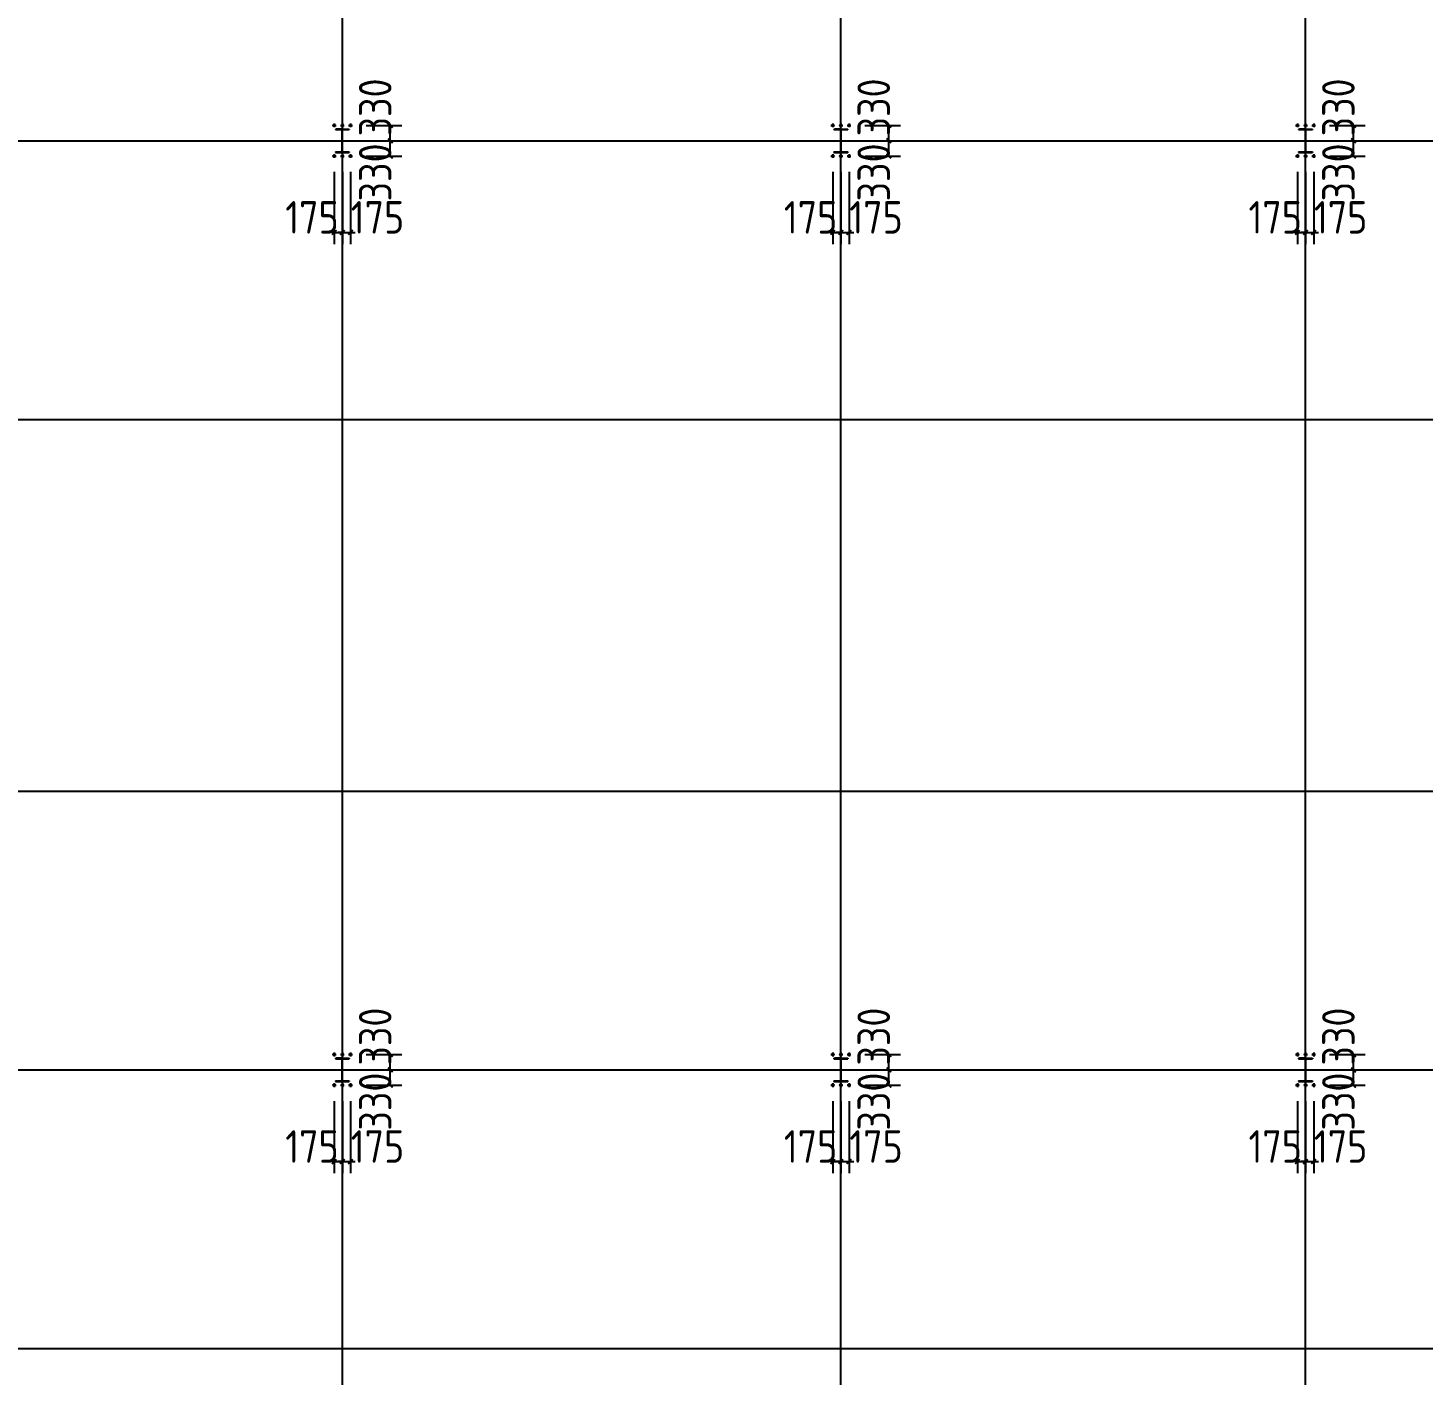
# Model space of a CAD drawing. Extents: x 424415 to 727970, y -73017 to 111783.
# Drawn here: x 597182 to 627210, y -44989 to -15990 of the extents above; entities that cross this region are included whole.
import ezdxf

# ---------------------------------------------------------------- set-up
doc = ezdxf.new("R2010")
doc.units = 0
doc.header["$LTSCALE"] = 1000
doc.header["$MEASUREMENT"] = 0
doc.layers.add('DOTE', color=1, linetype='Continuous')
doc.styles.get("Standard").update_dxf_attribs({"font": 'gbenor.shx', "bigfont": 'gbcbig.shx'})
doc.dimstyles.get("Standard").update_dxf_attribs({"dimscale": 100, "dimtxt": 3.5, "dimasz": 1, "dimexe": 2.5, "dimexo": 3, "dimgap": 1.5, "dimtad": 1, "dimdec": 0, "dimzin": 0, "dimdsep": 46, "dimtxsty": 'Standard', "dimblk": 'ARCHTICK', "dimcen": 0.09, "dimadec": 0, "dimazin": 0, "dimtfac": 1, "dimtdec": 0, "dimtix": 1, "dimtmove": 2, "dimatfit": 3, "dimfxl": 1, "dimtolj": 1, "dimtzin": 0, "dimarcsym": 0})

# ---------------------------------------------------------------- blocks, each defined once
blk = doc.blocks.new('_ArchTick')
at = {"color": 0, "linetype": 'ByBlock', "const_width": 0.4}
blk.add_lwpolyline([(-0.5, -0.5), (0.5, 0.5)], dxfattribs=at)
blk = doc.blocks.new('*D2138')
at = {"color": 3, "lineweight": -2}
for p, q in [((624505, -39089), (624505, -40643)), ((624680, -39089), (624680, -40643)), ((624505, -40393), (624405, -40393)), ((624505, -40393), (624680, -40393)), ((624680, -40393), (624780, -40393))]:
    blk.add_line(p, q, dxfattribs=at)
at = {"layer": 'Defpoints', "color": 0}
for p in [(624505, -38789), (624680, -38789), (624680, -40393)]:
    blk.add_point(p, dxfattribs=at)
at = {"color": 3, "lineweight": -2, "xscale": 100, "yscale": 100, "zscale": 100}
blk.add_blockref('_ArchTick', (624505, -40393), dxfattribs=at)
at = {"color": 3, "lineweight": -2, "xscale": 100, "yscale": 100, "zscale": 100, "rotation": 180}
blk.add_blockref('_ArchTick', (624680, -40393), dxfattribs=at)
at = {"color": 0, "insert": (624027, -40068), "char_height": 700, "attachment_point": 5}
blk.add_mtext('\\A1;175', dxfattribs=at)
blk = doc.blocks.new('*D2139')
at = {"color": 3, "lineweight": -2}
for p, q in [((624680, -39089), (624680, -40643)), ((624855, -39089), (624855, -40643)), ((624680, -40393), (624580, -40393)), ((624680, -40393), (624855, -40393)), ((624855, -40393), (624955, -40393))]:
    blk.add_line(p, q, dxfattribs=at)
at = {"layer": 'Defpoints', "color": 0}
for p in [(624680, -38789), (624855, -38789), (624855, -40393)]:
    blk.add_point(p, dxfattribs=at)
at = {"color": 3, "lineweight": -2, "xscale": 100, "yscale": 100, "zscale": 100}
blk.add_blockref('_ArchTick', (624680, -40393), dxfattribs=at)
at = {"color": 3, "lineweight": -2, "xscale": 100, "yscale": 100, "zscale": 100, "rotation": 180}
blk.add_blockref('_ArchTick', (624855, -40393), dxfattribs=at)
at = {"color": 0, "insert": (625436, -40068), "char_height": 700, "attachment_point": 5}
blk.add_mtext('\\A1;175', dxfattribs=at)
blk = doc.blocks.new('*D2140')
at = {"color": 3, "lineweight": -2}
for p, q in [((625225, -38419), (625962, -38419)), ((625712, -38749), (625712, -38419)), ((625195, -38749), (625962, -38749))]:
    blk.add_line(p, q, dxfattribs=at)
at = {"layer": 'Defpoints', "color": 0}
for p in [(624925, -38419), (625712, -38419), (624895, -38749)]:
    blk.add_point(p, dxfattribs=at)
at = {"color": 3, "lineweight": -2, "xscale": 100, "yscale": 100, "zscale": 100}
for p, rotation in [((625712, -38419), 90), ((625712, -38749), 270)]:
    blk.add_blockref('_ArchTick', p, dxfattribs=dict(at, rotation=rotation))
at = {"color": 0, "insert": (625387, -39102), "char_height": 700, "attachment_point": 5, "rotation": 90}
blk.add_mtext('\\A1;330', dxfattribs=at)
blk = doc.blocks.new('*D2141')
at = {"color": 3, "lineweight": -2}
for p, q in [((625195, -38089), (625962, -38089)), ((625712, -38419), (625712, -38089)), ((625225, -38419), (625962, -38419))]:
    blk.add_line(p, q, dxfattribs=at)
at = {"layer": 'Defpoints', "color": 0}
for p in [(624895, -38089), (625712, -38089), (624925, -38419)]:
    blk.add_point(p, dxfattribs=at)
at = {"color": 3, "lineweight": -2, "xscale": 100, "yscale": 100, "zscale": 100}
for p, rotation in [((625712, -38089), 90), ((625712, -38419), 270)]:
    blk.add_blockref('_ArchTick', p, dxfattribs=dict(at, rotation=rotation))
at = {"color": 0, "insert": (625387, -37703), "char_height": 700, "attachment_point": 5, "rotation": 90}
blk.add_mtext('\\A1;330', dxfattribs=at)
blk = doc.blocks.new('*D2142')
at = {"color": 3, "lineweight": -2}
for p, q in [((614505, -39089), (614505, -40643)), ((614680, -39089), (614680, -40643)), ((614505, -40393), (614405, -40393)), ((614505, -40393), (614680, -40393)), ((614680, -40393), (614780, -40393))]:
    blk.add_line(p, q, dxfattribs=at)
at = {"layer": 'Defpoints', "color": 0}
for p in [(614505, -38789), (614680, -38789), (614680, -40393)]:
    blk.add_point(p, dxfattribs=at)
at = {"color": 3, "lineweight": -2, "xscale": 100, "yscale": 100, "zscale": 100}
blk.add_blockref('_ArchTick', (614505, -40393), dxfattribs=at)
at = {"color": 3, "lineweight": -2, "xscale": 100, "yscale": 100, "zscale": 100, "rotation": 180}
blk.add_blockref('_ArchTick', (614680, -40393), dxfattribs=at)
at = {"color": 0, "insert": (614027, -40068), "char_height": 700, "attachment_point": 5}
blk.add_mtext('\\A1;175', dxfattribs=at)
blk = doc.blocks.new('*D2143')
at = {"color": 3, "lineweight": -2}
for p, q in [((614680, -39089), (614680, -40643)), ((614855, -39089), (614855, -40643)), ((614680, -40393), (614580, -40393)), ((614680, -40393), (614855, -40393)), ((614855, -40393), (614955, -40393))]:
    blk.add_line(p, q, dxfattribs=at)
at = {"layer": 'Defpoints', "color": 0}
for p in [(614680, -38789), (614855, -38789), (614855, -40393)]:
    blk.add_point(p, dxfattribs=at)
at = {"color": 3, "lineweight": -2, "xscale": 100, "yscale": 100, "zscale": 100}
blk.add_blockref('_ArchTick', (614680, -40393), dxfattribs=at)
at = {"color": 3, "lineweight": -2, "xscale": 100, "yscale": 100, "zscale": 100, "rotation": 180}
blk.add_blockref('_ArchTick', (614855, -40393), dxfattribs=at)
at = {"color": 0, "insert": (615436, -40068), "char_height": 700, "attachment_point": 5}
blk.add_mtext('\\A1;175', dxfattribs=at)
blk = doc.blocks.new('*D2144')
at = {"color": 3, "lineweight": -2}
for p, q in [((615225, -38419), (615962, -38419)), ((615712, -38749), (615712, -38419)), ((615195, -38749), (615962, -38749))]:
    blk.add_line(p, q, dxfattribs=at)
at = {"layer": 'Defpoints', "color": 0}
for p in [(614925, -38419), (615712, -38419), (614895, -38749)]:
    blk.add_point(p, dxfattribs=at)
at = {"color": 3, "lineweight": -2, "xscale": 100, "yscale": 100, "zscale": 100}
for p, rotation in [((615712, -38419), 90), ((615712, -38749), 270)]:
    blk.add_blockref('_ArchTick', p, dxfattribs=dict(at, rotation=rotation))
at = {"color": 0, "insert": (615387, -39102), "char_height": 700, "attachment_point": 5, "rotation": 90}
blk.add_mtext('\\A1;330', dxfattribs=at)
blk = doc.blocks.new('*D2145')
at = {"color": 3, "lineweight": -2}
for p, q in [((615195, -38089), (615962, -38089)), ((615712, -38419), (615712, -38089)), ((615225, -38419), (615962, -38419))]:
    blk.add_line(p, q, dxfattribs=at)
at = {"layer": 'Defpoints', "color": 0}
for p in [(614895, -38089), (615712, -38089), (614925, -38419)]:
    blk.add_point(p, dxfattribs=at)
at = {"color": 3, "lineweight": -2, "xscale": 100, "yscale": 100, "zscale": 100}
for p, rotation in [((615712, -38089), 90), ((615712, -38419), 270)]:
    blk.add_blockref('_ArchTick', p, dxfattribs=dict(at, rotation=rotation))
at = {"color": 0, "insert": (615387, -37703), "char_height": 700, "attachment_point": 5, "rotation": 90}
blk.add_mtext('\\A1;330', dxfattribs=at)
blk = doc.blocks.new('*D2146')
at = {"color": 3, "lineweight": -2}
for p, q in [((603775, -39089), (603775, -40643)), ((603950, -39089), (603950, -40643)), ((603775, -40393), (603675, -40393)), ((603775, -40393), (603950, -40393)), ((603950, -40393), (604050, -40393))]:
    blk.add_line(p, q, dxfattribs=at)
at = {"layer": 'Defpoints', "color": 0}
for p in [(603775, -38789), (603950, -38789), (603950, -40393)]:
    blk.add_point(p, dxfattribs=at)
at = {"color": 3, "lineweight": -2, "xscale": 100, "yscale": 100, "zscale": 100}
blk.add_blockref('_ArchTick', (603775, -40393), dxfattribs=at)
at = {"color": 3, "lineweight": -2, "xscale": 100, "yscale": 100, "zscale": 100, "rotation": 180}
blk.add_blockref('_ArchTick', (603950, -40393), dxfattribs=at)
at = {"color": 0, "insert": (603297, -40068), "char_height": 700, "attachment_point": 5}
blk.add_mtext('\\A1;175', dxfattribs=at)
blk = doc.blocks.new('*D2147')
at = {"color": 3, "lineweight": -2}
for p, q in [((603950, -39089), (603950, -40643)), ((604125, -39089), (604125, -40643)), ((603950, -40393), (603850, -40393)), ((603950, -40393), (604125, -40393)), ((604125, -40393), (604225, -40393))]:
    blk.add_line(p, q, dxfattribs=at)
at = {"layer": 'Defpoints', "color": 0}
for p in [(603950, -38789), (604125, -38789), (604125, -40393)]:
    blk.add_point(p, dxfattribs=at)
at = {"color": 3, "lineweight": -2, "xscale": 100, "yscale": 100, "zscale": 100}
blk.add_blockref('_ArchTick', (603950, -40393), dxfattribs=at)
at = {"color": 3, "lineweight": -2, "xscale": 100, "yscale": 100, "zscale": 100, "rotation": 180}
blk.add_blockref('_ArchTick', (604125, -40393), dxfattribs=at)
at = {"color": 0, "insert": (604706, -40068), "char_height": 700, "attachment_point": 5}
blk.add_mtext('\\A1;175', dxfattribs=at)
blk = doc.blocks.new('*D2148')
at = {"color": 3, "lineweight": -2}
for p, q in [((604495, -38419), (605232, -38419)), ((604982, -38749), (604982, -38419)), ((604465, -38749), (605232, -38749))]:
    blk.add_line(p, q, dxfattribs=at)
at = {"layer": 'Defpoints', "color": 0}
for p in [(604195, -38419), (604982, -38419), (604165, -38749)]:
    blk.add_point(p, dxfattribs=at)
at = {"color": 3, "lineweight": -2, "xscale": 100, "yscale": 100, "zscale": 100}
for p, rotation in [((604982, -38419), 90), ((604982, -38749), 270)]:
    blk.add_blockref('_ArchTick', p, dxfattribs=dict(at, rotation=rotation))
at = {"color": 0, "insert": (604657, -39102), "char_height": 700, "attachment_point": 5, "rotation": 90}
blk.add_mtext('\\A1;330', dxfattribs=at)
blk = doc.blocks.new('*D2149')
at = {"color": 3, "lineweight": -2}
for p, q in [((604465, -38089), (605232, -38089)), ((604982, -38419), (604982, -38089)), ((604495, -38419), (605232, -38419))]:
    blk.add_line(p, q, dxfattribs=at)
at = {"layer": 'Defpoints', "color": 0}
for p in [(604165, -38089), (604982, -38089), (604195, -38419)]:
    blk.add_point(p, dxfattribs=at)
at = {"color": 3, "lineweight": -2, "xscale": 100, "yscale": 100, "zscale": 100}
for p, rotation in [((604982, -38089), 90), ((604982, -38419), 270)]:
    blk.add_blockref('_ArchTick', p, dxfattribs=dict(at, rotation=rotation))
at = {"color": 0, "insert": (604657, -37703), "char_height": 700, "attachment_point": 5, "rotation": 90}
blk.add_mtext('\\A1;330', dxfattribs=at)
blk = doc.blocks.new('*D2170')
at = {"color": 3, "lineweight": -2}
for p, q in [((603775, -19089), (603775, -20643)), ((603950, -19089), (603950, -20643)), ((603775, -20393), (603675, -20393)), ((603775, -20393), (603950, -20393)), ((603950, -20393), (604050, -20393))]:
    blk.add_line(p, q, dxfattribs=at)
at = {"layer": 'Defpoints', "color": 0}
for p in [(603775, -18789), (603950, -18789), (603950, -20393)]:
    blk.add_point(p, dxfattribs=at)
at = {"color": 3, "lineweight": -2, "xscale": 100, "yscale": 100, "zscale": 100}
blk.add_blockref('_ArchTick', (603775, -20393), dxfattribs=at)
at = {"color": 3, "lineweight": -2, "xscale": 100, "yscale": 100, "zscale": 100, "rotation": 180}
blk.add_blockref('_ArchTick', (603950, -20393), dxfattribs=at)
at = {"color": 0, "insert": (603297, -20068), "char_height": 700, "attachment_point": 5}
blk.add_mtext('\\A1;175', dxfattribs=at)
blk = doc.blocks.new('*D2171')
at = {"color": 3, "lineweight": -2}
for p, q in [((603950, -19089), (603950, -20643)), ((604125, -19089), (604125, -20643)), ((603950, -20393), (603850, -20393)), ((603950, -20393), (604125, -20393)), ((604125, -20393), (604225, -20393))]:
    blk.add_line(p, q, dxfattribs=at)
at = {"layer": 'Defpoints', "color": 0}
for p in [(603950, -18789), (604125, -18789), (604125, -20393)]:
    blk.add_point(p, dxfattribs=at)
at = {"color": 3, "lineweight": -2, "xscale": 100, "yscale": 100, "zscale": 100}
blk.add_blockref('_ArchTick', (603950, -20393), dxfattribs=at)
at = {"color": 3, "lineweight": -2, "xscale": 100, "yscale": 100, "zscale": 100, "rotation": 180}
blk.add_blockref('_ArchTick', (604125, -20393), dxfattribs=at)
at = {"color": 0, "insert": (604706, -20068), "char_height": 700, "attachment_point": 5}
blk.add_mtext('\\A1;175', dxfattribs=at)
blk = doc.blocks.new('*D2172')
at = {"color": 3, "lineweight": -2}
for p, q in [((604495, -18419), (605232, -18419)), ((604982, -18749), (604982, -18419)), ((604465, -18749), (605232, -18749))]:
    blk.add_line(p, q, dxfattribs=at)
at = {"layer": 'Defpoints', "color": 0}
for p in [(604195, -18419), (604982, -18419), (604165, -18749)]:
    blk.add_point(p, dxfattribs=at)
at = {"color": 3, "lineweight": -2, "xscale": 100, "yscale": 100, "zscale": 100}
for p, rotation in [((604982, -18419), 90), ((604982, -18749), 270)]:
    blk.add_blockref('_ArchTick', p, dxfattribs=dict(at, rotation=rotation))
at = {"color": 0, "insert": (604657, -19102), "char_height": 700, "attachment_point": 5, "rotation": 90}
blk.add_mtext('\\A1;330', dxfattribs=at)
blk = doc.blocks.new('*D2173')
at = {"color": 3, "lineweight": -2}
for p, q in [((604465, -18089), (605232, -18089)), ((604982, -18419), (604982, -18089)), ((604495, -18419), (605232, -18419))]:
    blk.add_line(p, q, dxfattribs=at)
at = {"layer": 'Defpoints', "color": 0}
for p in [(604165, -18089), (604982, -18089), (604195, -18419)]:
    blk.add_point(p, dxfattribs=at)
at = {"color": 3, "lineweight": -2, "xscale": 100, "yscale": 100, "zscale": 100}
for p, rotation in [((604982, -18089), 90), ((604982, -18419), 270)]:
    blk.add_blockref('_ArchTick', p, dxfattribs=dict(at, rotation=rotation))
at = {"color": 0, "insert": (604657, -17703), "char_height": 700, "attachment_point": 5, "rotation": 90}
blk.add_mtext('\\A1;330', dxfattribs=at)
blk = doc.blocks.new('*D2174')
at = {"color": 3, "lineweight": -2}
for p, q in [((614505, -19089), (614505, -20643)), ((614680, -19089), (614680, -20643)), ((614505, -20393), (614405, -20393)), ((614505, -20393), (614680, -20393)), ((614680, -20393), (614780, -20393))]:
    blk.add_line(p, q, dxfattribs=at)
at = {"layer": 'Defpoints', "color": 0}
for p in [(614505, -18789), (614680, -18789), (614680, -20393)]:
    blk.add_point(p, dxfattribs=at)
at = {"color": 3, "lineweight": -2, "xscale": 100, "yscale": 100, "zscale": 100}
blk.add_blockref('_ArchTick', (614505, -20393), dxfattribs=at)
at = {"color": 3, "lineweight": -2, "xscale": 100, "yscale": 100, "zscale": 100, "rotation": 180}
blk.add_blockref('_ArchTick', (614680, -20393), dxfattribs=at)
at = {"color": 0, "insert": (614027, -20068), "char_height": 700, "attachment_point": 5}
blk.add_mtext('\\A1;175', dxfattribs=at)
blk = doc.blocks.new('*D2175')
at = {"color": 3, "lineweight": -2}
for p, q in [((614680, -19089), (614680, -20643)), ((614855, -19089), (614855, -20643)), ((614680, -20393), (614580, -20393)), ((614680, -20393), (614855, -20393)), ((614855, -20393), (614955, -20393))]:
    blk.add_line(p, q, dxfattribs=at)
at = {"layer": 'Defpoints', "color": 0}
for p in [(614680, -18789), (614855, -18789), (614855, -20393)]:
    blk.add_point(p, dxfattribs=at)
at = {"color": 3, "lineweight": -2, "xscale": 100, "yscale": 100, "zscale": 100}
blk.add_blockref('_ArchTick', (614680, -20393), dxfattribs=at)
at = {"color": 3, "lineweight": -2, "xscale": 100, "yscale": 100, "zscale": 100, "rotation": 180}
blk.add_blockref('_ArchTick', (614855, -20393), dxfattribs=at)
at = {"color": 0, "insert": (615436, -20068), "char_height": 700, "attachment_point": 5}
blk.add_mtext('\\A1;175', dxfattribs=at)
blk = doc.blocks.new('*D2176')
at = {"color": 3, "lineweight": -2}
for p, q in [((615225, -18419), (615962, -18419)), ((615712, -18749), (615712, -18419)), ((615195, -18749), (615962, -18749))]:
    blk.add_line(p, q, dxfattribs=at)
at = {"layer": 'Defpoints', "color": 0}
for p in [(614925, -18419), (615712, -18419), (614895, -18749)]:
    blk.add_point(p, dxfattribs=at)
at = {"color": 3, "lineweight": -2, "xscale": 100, "yscale": 100, "zscale": 100}
for p, rotation in [((615712, -18419), 90), ((615712, -18749), 270)]:
    blk.add_blockref('_ArchTick', p, dxfattribs=dict(at, rotation=rotation))
at = {"color": 0, "insert": (615387, -19102), "char_height": 700, "attachment_point": 5, "rotation": 90}
blk.add_mtext('\\A1;330', dxfattribs=at)
blk = doc.blocks.new('*D2177')
at = {"color": 3, "lineweight": -2}
for p, q in [((615195, -18089), (615962, -18089)), ((615712, -18419), (615712, -18089)), ((615225, -18419), (615962, -18419))]:
    blk.add_line(p, q, dxfattribs=at)
at = {"layer": 'Defpoints', "color": 0}
for p in [(614895, -18089), (615712, -18089), (614925, -18419)]:
    blk.add_point(p, dxfattribs=at)
at = {"color": 3, "lineweight": -2, "xscale": 100, "yscale": 100, "zscale": 100}
for p, rotation in [((615712, -18089), 90), ((615712, -18419), 270)]:
    blk.add_blockref('_ArchTick', p, dxfattribs=dict(at, rotation=rotation))
at = {"color": 0, "insert": (615387, -17703), "char_height": 700, "attachment_point": 5, "rotation": 90}
blk.add_mtext('\\A1;330', dxfattribs=at)
blk = doc.blocks.new('*D2178')
at = {"color": 3, "lineweight": -2}
for p, q in [((624505, -19089), (624505, -20643)), ((624680, -19089), (624680, -20643)), ((624505, -20393), (624405, -20393)), ((624505, -20393), (624680, -20393)), ((624680, -20393), (624780, -20393))]:
    blk.add_line(p, q, dxfattribs=at)
at = {"layer": 'Defpoints', "color": 0}
for p in [(624505, -18789), (624680, -18789), (624680, -20393)]:
    blk.add_point(p, dxfattribs=at)
at = {"color": 3, "lineweight": -2, "xscale": 100, "yscale": 100, "zscale": 100}
blk.add_blockref('_ArchTick', (624505, -20393), dxfattribs=at)
at = {"color": 3, "lineweight": -2, "xscale": 100, "yscale": 100, "zscale": 100, "rotation": 180}
blk.add_blockref('_ArchTick', (624680, -20393), dxfattribs=at)
at = {"color": 0, "insert": (624027, -20068), "char_height": 700, "attachment_point": 5}
blk.add_mtext('\\A1;175', dxfattribs=at)
blk = doc.blocks.new('*D2179')
at = {"color": 3, "lineweight": -2}
for p, q in [((624680, -19089), (624680, -20643)), ((624855, -19089), (624855, -20643)), ((624680, -20393), (624580, -20393)), ((624680, -20393), (624855, -20393)), ((624855, -20393), (624955, -20393))]:
    blk.add_line(p, q, dxfattribs=at)
at = {"layer": 'Defpoints', "color": 0}
for p in [(624680, -18789), (624855, -18789), (624855, -20393)]:
    blk.add_point(p, dxfattribs=at)
at = {"color": 3, "lineweight": -2, "xscale": 100, "yscale": 100, "zscale": 100}
blk.add_blockref('_ArchTick', (624680, -20393), dxfattribs=at)
at = {"color": 3, "lineweight": -2, "xscale": 100, "yscale": 100, "zscale": 100, "rotation": 180}
blk.add_blockref('_ArchTick', (624855, -20393), dxfattribs=at)
at = {"color": 0, "insert": (625436, -20068), "char_height": 700, "attachment_point": 5}
blk.add_mtext('\\A1;175', dxfattribs=at)
blk = doc.blocks.new('*D2180')
at = {"color": 3, "lineweight": -2}
for p, q in [((625225, -18419), (625962, -18419)), ((625712, -18749), (625712, -18419)), ((625195, -18749), (625962, -18749))]:
    blk.add_line(p, q, dxfattribs=at)
at = {"layer": 'Defpoints', "color": 0}
for p in [(624925, -18419), (625712, -18419), (624895, -18749)]:
    blk.add_point(p, dxfattribs=at)
at = {"color": 3, "lineweight": -2, "xscale": 100, "yscale": 100, "zscale": 100}
for p, rotation in [((625712, -18419), 90), ((625712, -18749), 270)]:
    blk.add_blockref('_ArchTick', p, dxfattribs=dict(at, rotation=rotation))
at = {"color": 0, "insert": (625387, -19102), "char_height": 700, "attachment_point": 5, "rotation": 90}
blk.add_mtext('\\A1;330', dxfattribs=at)
blk = doc.blocks.new('*D2181')
at = {"color": 3, "lineweight": -2}
for p, q in [((625195, -18089), (625962, -18089)), ((625712, -18419), (625712, -18089)), ((625225, -18419), (625962, -18419))]:
    blk.add_line(p, q, dxfattribs=at)
at = {"layer": 'Defpoints', "color": 0}
for p in [(624895, -18089), (625712, -18089), (624925, -18419)]:
    blk.add_point(p, dxfattribs=at)
at = {"color": 3, "lineweight": -2, "xscale": 100, "yscale": 100, "zscale": 100}
for p, rotation in [((625712, -18089), 90), ((625712, -18419), 270)]:
    blk.add_blockref('_ArchTick', p, dxfattribs=dict(at, rotation=rotation))
at = {"color": 0, "insert": (625387, -17703), "char_height": 700, "attachment_point": 5, "rotation": 90}
blk.add_mtext('\\A1;330', dxfattribs=at)

msp = doc.modelspace()

# ---------------------------------------------------------------- linework, layer by layer
for p, q in [((603734.4, -18088.8), (603815.4, -18088.8)), ((603774.9, -18088.8), (603754.4, -18088.8)), ((603774.9, -18048.3), (603774.9, -18129.3)), ((603774.9, -18088.8), (603774.9, -18068.3)), ((603909.4, -18088.8), (603990.4, -18088.8)), ((603949.9, -18088.8), (603929.4, -18088.8)), ((603949.9, -18048.3), (603949.9, -18129.3)), ((603949.9, -18088.8), (603949.9, -18068.3)), ((604084.4, -18088.8), (604165.4, -18088.8)), ((604124.9, -18088.8), (604104.4, -18088.8)), ((604124.9, -18048.3), (604124.9, -18129.3)), ((604124.9, -18088.8), (604124.9, -18068.3)), ((614464.4, -18088.8), (614545.4, -18088.8)), ((614504.9, -18088.8), (614484.4, -18088.8)), ((614504.9, -18048.3), (614504.9, -18129.3)), ((614504.9, -18088.8), (614504.9, -18068.3)), ((614639.4, -18088.8), (614720.4, -18088.8)), ((614679.9, -18088.8), (614659.4, -18088.8)), ((614679.9, -18048.3), (614679.9, -18129.3)), ((614679.9, -18088.8), (614679.9, -18068.3)), ((614814.4, -18088.8), (614895.4, -18088.8)), ((614854.9, -18088.8), (614834.4, -18088.8)), ((614854.9, -18048.3), (614854.9, -18129.3)), ((614854.9, -18088.8), (614854.9, -18068.3)), ((624464.4, -18088.8), (624545.4, -18088.8)), ((624504.9, -18088.8), (624484.4, -18088.8)), ((624504.9, -18048.3), (624504.9, -18129.3)), ((624504.9, -18088.8), (624504.9, -18068.3)), ((624639.4, -18088.8), (624720.4, -18088.8)), ((624679.9, -18088.8), (624659.4, -18088.8)), ((624679.9, -18048.3), (624679.9, -18129.3)), ((624679.9, -18088.8), (624679.9, -18068.3)), ((624814.4, -18088.8), (624895.4, -18088.8)), ((624854.9, -18088.8), (624834.4, -18088.8)), ((624854.9, -18048.3), (624854.9, -18129.3)), ((624854.9, -18088.8), (624854.9, -18068.3)), ((603734.4, -18748.8), (603815.4, -18748.8)), ((603774.9, -18748.8), (603754.4, -18748.8)), ((603774.9, -18708.3), (603774.9, -18789.3)), ((603774.9, -18748.8), (603774.9, -18728.3)), ((603909.4, -18748.8), (603990.4, -18748.8)), ((603949.9, -18748.8), (603929.4, -18748.8)), ((603949.9, -18708.3), (603949.9, -18789.3)), ((603949.9, -18748.8), (603949.9, -18728.3)), ((604084.4, -18748.8), (604165.4, -18748.8)), ((604124.9, -18748.8), (604104.4, -18748.8)), ((604124.9, -18708.3), (604124.9, -18789.3)), ((604124.9, -18748.8), (604124.9, -18728.3)), ((614464.4, -18748.8), (614545.4, -18748.8)), ((614504.9, -18748.8), (614484.4, -18748.8)), ((614504.9, -18708.3), (614504.9, -18789.3)), ((614504.9, -18748.8), (614504.9, -18728.3)), ((614639.4, -18748.8), (614720.4, -18748.8)), ((614679.9, -18748.8), (614659.4, -18748.8)), ((614679.9, -18708.3), (614679.9, -18789.3)), ((614679.9, -18748.8), (614679.9, -18728.3)), ((614814.4, -18748.8), (614895.4, -18748.8)), ((614854.9, -18748.8), (614834.4, -18748.8)), ((614854.9, -18708.3), (614854.9, -18789.3)), ((614854.9, -18748.8), (614854.9, -18728.3)), ((624464.4, -18748.8), (624545.4, -18748.8)), ((624504.9, -18748.8), (624484.4, -18748.8)), ((624504.9, -18708.3), (624504.9, -18789.3)), ((624504.9, -18748.8), (624504.9, -18728.3)), ((624639.4, -18748.8), (624720.4, -18748.8)), ((624679.9, -18748.8), (624659.4, -18748.8)), ((624679.9, -18708.3), (624679.9, -18789.3)), ((624679.9, -18748.8), (624679.9, -18728.3)), ((624814.4, -18748.8), (624895.4, -18748.8)), ((624854.9, -18748.8), (624834.4, -18748.8)), ((624854.9, -18708.3), (624854.9, -18789.3)), ((624854.9, -18748.8), (624854.9, -18728.3)), ((603734.4, -38088.8), (603815.4, -38088.8)), ((603774.9, -38088.8), (603754.4, -38088.8)), ((603774.9, -38048.3), (603774.9, -38129.3)), ((603774.9, -38088.8), (603774.9, -38068.3)), ((603909.4, -38088.8), (603990.4, -38088.8)), ((603949.9, -38088.8), (603929.4, -38088.8)), ((603949.9, -38048.3), (603949.9, -38129.3)), ((603949.9, -38088.8), (603949.9, -38068.3)), ((604084.4, -38088.8), (604165.4, -38088.8)), ((604124.9, -38088.8), (604104.4, -38088.8)), ((604124.9, -38048.3), (604124.9, -38129.3)), ((604124.9, -38088.8), (604124.9, -38068.3)), ((614464.4, -38088.8), (614545.4, -38088.8)), ((614504.9, -38088.8), (614484.4, -38088.8)), ((614504.9, -38048.3), (614504.9, -38129.3)), ((614504.9, -38088.8), (614504.9, -38068.3)), ((614639.4, -38088.8), (614720.4, -38088.8)), ((614679.9, -38088.8), (614659.4, -38088.8)), ((614679.9, -38048.3), (614679.9, -38129.3)), ((614679.9, -38088.8), (614679.9, -38068.3)), ((614814.4, -38088.8), (614895.4, -38088.8)), ((614854.9, -38088.8), (614834.4, -38088.8)), ((614854.9, -38048.3), (614854.9, -38129.3)), ((614854.9, -38088.8), (614854.9, -38068.3)), ((624464.4, -38088.8), (624545.4, -38088.8)), ((624504.9, -38088.8), (624484.4, -38088.8)), ((624504.9, -38048.3), (624504.9, -38129.3)), ((624504.9, -38088.8), (624504.9, -38068.3)), ((624639.4, -38088.8), (624720.4, -38088.8)), ((624679.9, -38088.8), (624659.4, -38088.8)), ((624679.9, -38048.3), (624679.9, -38129.3)), ((624679.9, -38088.8), (624679.9, -38068.3)), ((624814.4, -38088.8), (624895.4, -38088.8)), ((624854.9, -38088.8), (624834.4, -38088.8)), ((624854.9, -38048.3), (624854.9, -38129.3)), ((624854.9, -38088.8), (624854.9, -38068.3)), ((603774.9, -38708.3), (603774.9, -38789.3)), ((603774.9, -38748.8), (603774.9, -38728.3)), ((603949.9, -38708.3), (603949.9, -38789.3)), ((603949.9, -38748.8), (603949.9, -38728.3)), ((604124.9, -38708.3), (604124.9, -38789.3)), ((604124.9, -38748.8), (604124.9, -38728.3)), ((614504.9, -38708.3), (614504.9, -38789.3)), ((614504.9, -38748.8), (614504.9, -38728.3)), ((614679.9, -38708.3), (614679.9, -38789.3)), ((614679.9, -38748.8), (614679.9, -38728.3)), ((614854.9, -38708.3), (614854.9, -38789.3)), ((614854.9, -38748.8), (614854.9, -38728.3)), ((624504.9, -38708.3), (624504.9, -38789.3)), ((624504.9, -38748.8), (624504.9, -38728.3)), ((624679.9, -38708.3), (624679.9, -38789.3)), ((624679.9, -38748.8), (624679.9, -38728.3)), ((624854.9, -38708.3), (624854.9, -38789.3)), ((624854.9, -38748.8), (624854.9, -38728.3)), ((603734.4, -38748.8), (603815.4, -38748.8)), ((603774.9, -38748.8), (603754.4, -38748.8)), ((603909.4, -38748.8), (603990.4, -38748.8)), ((603949.9, -38748.8), (603929.4, -38748.8)), ((604084.4, -38748.8), (604165.4, -38748.8)), ((604124.9, -38748.8), (604104.4, -38748.8)), ((614464.4, -38748.8), (614545.4, -38748.8)), ((614504.9, -38748.8), (614484.4, -38748.8)), ((614639.4, -38748.8), (614720.4, -38748.8)), ((614679.9, -38748.8), (614659.4, -38748.8)), ((614814.4, -38748.8), (614895.4, -38748.8)), ((614854.9, -38748.8), (614834.4, -38748.8)), ((624464.4, -38748.8), (624545.4, -38748.8)), ((624504.9, -38748.8), (624484.4, -38748.8)), ((624639.4, -38748.8), (624720.4, -38748.8)), ((624679.9, -38748.8), (624659.4, -38748.8)), ((624814.4, -38748.8), (624895.4, -38748.8)), ((624854.9, -38748.8), (624834.4, -38748.8))]:
    msp.add_line(p, q)
at = {"color": 4}
for p, q in [((603799.9, -18168.8), (604099.9, -18168.8)), ((603799.9, -18168.8), (603799.9, -18180.8)), ((603799.9, -18180.8), (604099.9, -18180.8)), ((603949.9, -18168.8), (603819.9, -18168.8)), ((603945.9, -18656.8), (603945.9, -18180.8)), ((603953.9, -18656.8), (603953.9, -18180.8)), ((604099.9, -18168.8), (604099.9, -18180.8)), ((614529.9, -18168.8), (614829.9, -18168.8)), ((614529.9, -18168.8), (614529.9, -18180.8)), ((614529.9, -18180.8), (614829.9, -18180.8)), ((614679.9, -18168.8), (614549.9, -18168.8)), ((614675.9, -18656.8), (614675.9, -18180.8)), ((614683.9, -18656.8), (614683.9, -18180.8)), ((614829.9, -18168.8), (614829.9, -18180.8)), ((624529.9, -18168.8), (624829.9, -18168.8)), ((624529.9, -18168.8), (624529.9, -18180.8)), ((624529.9, -18180.8), (624829.9, -18180.8)), ((624679.9, -18168.8), (624549.9, -18168.8)), ((624675.9, -18656.8), (624675.9, -18180.8)), ((624683.9, -18656.8), (624683.9, -18180.8)), ((624829.9, -18168.8), (624829.9, -18180.8)), ((603799.9, -18656.8), (604099.9, -18656.8)), ((603799.9, -18656.8), (603799.9, -18668.8)), ((603799.9, -18668.8), (604099.9, -18668.8)), ((603949.9, -18668.8), (603819.9, -18668.8)), ((604099.9, -18656.8), (604099.9, -18668.8)), ((614529.9, -18656.8), (614829.9, -18656.8)), ((614529.9, -18656.8), (614529.9, -18668.8)), ((614529.9, -18668.8), (614829.9, -18668.8)), ((614679.9, -18668.8), (614549.9, -18668.8)), ((614829.9, -18656.8), (614829.9, -18668.8)), ((624529.9, -18656.8), (624829.9, -18656.8)), ((624529.9, -18656.8), (624529.9, -18668.8)), ((624529.9, -18668.8), (624829.9, -18668.8)), ((624679.9, -18668.8), (624549.9, -18668.8)), ((624829.9, -18656.8), (624829.9, -18668.8)), ((603799.9, -38168.8), (604099.9, -38168.8)), ((603799.9, -38168.8), (603799.9, -38180.8)), ((603799.9, -38180.8), (604099.9, -38180.8)), ((603949.9, -38168.8), (603819.9, -38168.8)), ((603945.9, -38656.8), (603945.9, -38180.8)), ((603953.9, -38656.8), (603953.9, -38180.8)), ((604099.9, -38168.8), (604099.9, -38180.8)), ((614529.9, -38168.8), (614829.9, -38168.8)), ((614529.9, -38168.8), (614529.9, -38180.8)), ((614529.9, -38180.8), (614829.9, -38180.8)), ((614679.9, -38168.8), (614549.9, -38168.8)), ((614675.9, -38656.8), (614675.9, -38180.8)), ((614683.9, -38656.8), (614683.9, -38180.8)), ((614829.9, -38168.8), (614829.9, -38180.8)), ((624529.9, -38168.8), (624829.9, -38168.8)), ((624529.9, -38168.8), (624529.9, -38180.8)), ((624529.9, -38180.8), (624829.9, -38180.8)), ((624679.9, -38168.8), (624549.9, -38168.8)), ((624675.9, -38656.8), (624675.9, -38180.8)), ((624683.9, -38656.8), (624683.9, -38180.8)), ((624829.9, -38168.8), (624829.9, -38180.8)), ((603799.9, -38656.8), (604099.9, -38656.8)), ((603799.9, -38656.8), (603799.9, -38668.8)), ((603799.9, -38668.8), (604099.9, -38668.8)), ((603949.9, -38668.8), (603819.9, -38668.8)), ((604099.9, -38656.8), (604099.9, -38668.8)), ((614529.9, -38656.8), (614829.9, -38656.8)), ((614529.9, -38656.8), (614529.9, -38668.8)), ((614529.9, -38668.8), (614829.9, -38668.8)), ((614679.9, -38668.8), (614549.9, -38668.8)), ((614829.9, -38656.8), (614829.9, -38668.8)), ((624529.9, -38656.8), (624829.9, -38656.8)), ((624529.9, -38656.8), (624529.9, -38668.8)), ((624529.9, -38668.8), (624829.9, -38668.8)), ((624679.9, -38668.8), (624549.9, -38668.8)), ((624829.9, -38656.8), (624829.9, -38668.8))]:
    msp.add_line(p, q, dxfattribs=at)
for centre in [(603774.9, -18088.8), (603949.9, -18088.8), (604124.9, -18088.8), (614504.9, -18088.8), (614679.9, -18088.8), (614854.9, -18088.8), (624504.9, -18088.8), (624679.9, -18088.8), (624854.9, -18088.8), (603774.9, -18748.8), (603949.9, -18748.8), (604124.9, -18748.8), (614504.9, -18748.8), (614679.9, -18748.8), (614854.9, -18748.8), (624504.9, -18748.8), (624679.9, -18748.8), (624854.9, -18748.8), (603774.9, -38088.8), (603949.9, -38088.8), (604124.9, -38088.8), (614504.9, -38088.8), (614679.9, -38088.8), (614854.9, -38088.8), (624504.9, -38088.8), (624679.9, -38088.8), (624854.9, -38088.8), (603774.9, -38748.8), (603949.9, -38748.8), (604124.9, -38748.8), (614504.9, -38748.8), (614679.9, -38748.8), (614854.9, -38748.8), (624504.9, -38748.8), (624679.9, -38748.8), (624854.9, -38748.8)]:
    msp.add_circle(centre, 20.5)
at = {"layer": 'DOTE'}
for p, q in [((603949.9, -59418.8), (603949.9, -1638.8)), ((614679.9, -59418.8), (614679.9, -1638.8)), ((624679.9, -59418.8), (624679.9, -1638.8)), ((570829.9, -18418.8), (636679.9, -18418.8)), ((570829.9, -24418.8), (636679.9, -24418.8)), ((570829.9, -32418.8), (636679.9, -32418.8)), ((570829.9, -38418.8), (636679.9, -38418.8)), ((570829.9, -44418.8), (636679.9, -44418.8))]:
    msp.add_line(p, q, dxfattribs=at)

# ---------------------------------------------------------------- dimensions: what is measured, and where the dimension line sits
for base, p1, p2, picture, middle in [((604982.4, -18088.8), (604194.9, -18418.8), (604165.4, -18088.8), '*D2173', (604657.4, -17703.4)), ((615712.4, -18088.8), (614924.9, -18418.8), (614895.4, -18088.8), '*D2177', (615387.4, -17703.4)), ((625712.4, -18088.8), (624924.9, -18418.8), (624895.4, -18088.8), '*D2181', (625387.4, -17703.4)), ((604982.4, -18418.8), (604165.4, -18748.8), (604194.9, -18418.8), '*D2172', (604657.4, -19102)), ((615712.4, -18418.8), (614895.4, -18748.8), (614924.9, -18418.8), '*D2176', (615387.4, -19102)), ((625712.4, -18418.8), (624895.4, -18748.8), (624924.9, -18418.8), '*D2180', (625387.4, -19102)), ((604982.4, -38088.8), (604194.9, -38418.8), (604165.4, -38088.8), '*D2149', (604657.4, -37703.4)), ((615712.4, -38088.8), (614924.9, -38418.8), (614895.4, -38088.8), '*D2145', (615387.4, -37703.4)), ((625712.4, -38088.8), (624924.9, -38418.8), (624895.4, -38088.8), '*D2141', (625387.4, -37703.4)), ((604982.4, -38418.8), (604165.4, -38748.8), (604194.9, -38418.8), '*D2148', (604657.4, -39102)), ((615712.4, -38418.8), (614895.4, -38748.8), (614924.9, -38418.8), '*D2144', (615387.4, -39102)), ((625712.4, -38418.8), (624895.4, -38748.8), (624924.9, -38418.8), '*D2140', (625387.4, -39102))]:
    dim = msp.add_linear_dim(base=base, p1=p1, p2=p2, angle=90, dimstyle='Standard', override={"dimtxt": 7, "dimclrd": 3, "dimclre": 3})
    dim.commit()
    dim.dimension.update_dxf_attribs({"geometry": picture, "text_midpoint": middle, "dimtype": 160})
for base, p1, p2, picture, middle in [((603949.9, -20392.9), (603774.9, -18789.3), (603949.9, -18789.3), '*D2170', (603296.9, -20067.9)), ((604124.9, -20392.9), (603949.9, -18789.3), (604124.9, -18789.3), '*D2171', (604706.4, -20067.9)), ((614679.9, -20392.9), (614504.9, -18789.3), (614679.9, -18789.3), '*D2174', (614026.9, -20067.9)), ((614854.9, -20392.9), (614679.9, -18789.3), (614854.9, -18789.3), '*D2175', (615436.4, -20067.9)), ((624679.9, -20392.9), (624504.9, -18789.3), (624679.9, -18789.3), '*D2178', (624026.9, -20067.9)), ((624854.9, -20392.9), (624679.9, -18789.3), (624854.9, -18789.3), '*D2179', (625436.4, -20067.9)), ((603949.9, -40392.9), (603774.9, -38789.3), (603949.9, -38789.3), '*D2146', (603296.9, -40067.9)), ((604124.9, -40392.9), (603949.9, -38789.3), (604124.9, -38789.3), '*D2147', (604706.4, -40067.9)), ((614679.9, -40392.9), (614504.9, -38789.3), (614679.9, -38789.3), '*D2142', (614026.9, -40067.9)), ((614854.9, -40392.9), (614679.9, -38789.3), (614854.9, -38789.3), '*D2143', (615436.4, -40067.9)), ((624679.9, -40392.9), (624504.9, -38789.3), (624679.9, -38789.3), '*D2138', (624026.9, -40067.9)), ((624854.9, -40392.9), (624679.9, -38789.3), (624854.9, -38789.3), '*D2139', (625436.4, -40067.9))]:
    dim = msp.add_linear_dim(base=base, p1=p1, p2=p2, dimstyle='Standard', override={"dimtxt": 7, "dimclrd": 3, "dimclre": 3})
    dim.commit()
    dim.dimension.update_dxf_attribs({"geometry": picture, "text_midpoint": middle, "dimtype": 160})

doc.saveas('drawing.dxf')
